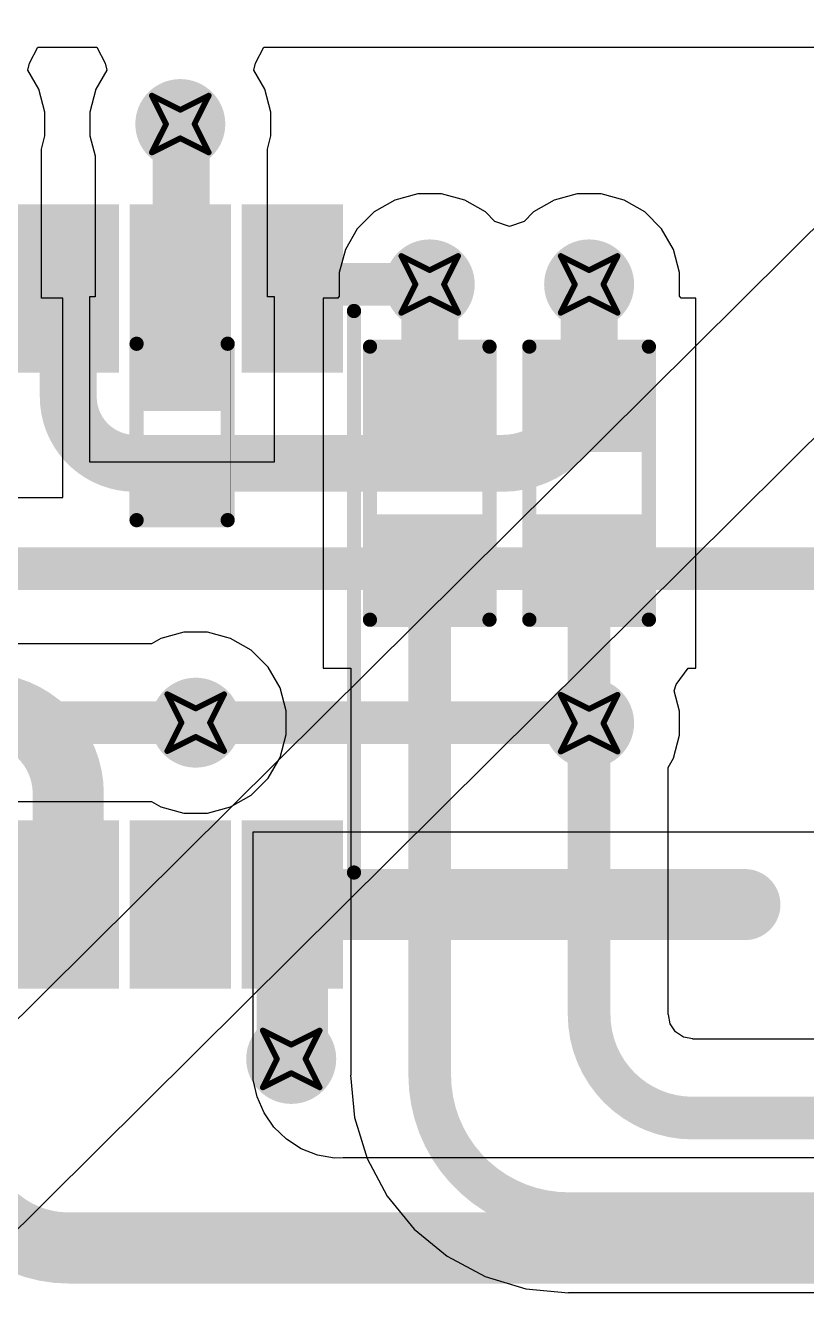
# Model space of a CAD drawing. Header units: inches. Extents: x 0 to 213, y 0 to 212.
# Drawn here: x 0.6632 to 0.9376, y 1.5881 to 2.0345 of the extents above; entities that cross this region are included whole.
import ezdxf

# ---------------------------------------------------------------- set-up
doc = ezdxf.new("R2010")
doc.units = ezdxf.units.IN
doc.header["$MEASUREMENT"] = 0
for name, color, linetype in [('Bottom Layer', 5, 'Continuous'), ('Bottom Overlay', 54, 'Continuous'), ('Bottom Paste', 16, 'Continuous'), ('Bottom Solder', 6, 'Continuous'), ('Drill Drawing', 1, 'Continuous'), ('Top Layer', 1, 'Continuous'), ('Top Overlay', 2, 'Continuous'), ('Top Paste', 8, 'Continuous'), ('Top Solder', 216, 'Continuous'), ('Via Holes', 16, 'Continuous')]:
    doc.layers.add(name, color=color, linetype=linetype)

# ---------------------------------------------------------------- blocks, each defined once
blk = doc.blocks.new('R___0402_B_31')
at = {"layer": 'Bottom Layer'}
for points in [[(-0.009500000000000001, 0.0125), (-0.009499999999999998, -0.0125), (-0.0275, -0.0125), (-0.0275, 0.0125)], [(0.0275001, 0.0125), (0.0275001, -0.0125), (0.009500100000000001, -0.0125), (0.0095001, 0.0125)]]:
    blk.add_hatch(color=5, dxfattribs=at).paths.add_polyline_path(points)
at = {"layer": 'Bottom Paste'}
for points in [[(-0.009500000000000001, 0.0125), (-0.009499999999999998, -0.0125), (-0.0275, -0.0125), (-0.0275, 0.0125)], [(0.0275001, 0.0125), (0.0275001, -0.0125), (0.009500100000000001, -0.0125), (0.0095001, 0.0125)]]:
    blk.add_hatch(color=16, dxfattribs=at).paths.add_polyline_path(points)
at = {"layer": 'Bottom Solder'}
for points in [[(-0.007334600000000002, 0.0146654), (-0.007334599999999998, -0.0146654), (-0.0296654, -0.0146654), (-0.0296654, 0.0146654)], [(0.0296655, 0.0146654), (0.0296655, -0.0146654), (0.007334700000000001, -0.0146654), (0.007334699999999999, 0.0146654)]]:
    blk.add_hatch(color=6, dxfattribs=at).paths.add_polyline_path(points)
at = {"layer": 'Bottom Overlay'}
for points in [[(0.031, 0.016, 0.005, 0.005, 0), (-0.031, 0.016, 0.005, 0.005, 0)], [(-0.031, -0.016, 0.005, 0.005, 0), (-0.031, 0.016, 0.005, 0.005, 0)], [(0.031, -0.016, 0.005, 0.005, 0), (0.031, 0.016, 0.005, 0.005, 0)], [(0.032, 0.017, 0.000127, 0.000127, 0), (-0.0319999, 0.017, 0.000127, 0.000127, 0)], [(0.031, -0.016, 0.005, 0.005, 0), (-0.031, -0.016, 0.005, 0.005, 0)]]:
    blk.add_lwpolyline(points, format="xyseb", dxfattribs=at)
for points in [[(-0.03225, 0.016, 0.0025, 0.0025, 1), (-0.02975, 0.016, 0.0025, 0.0025, 1)], [(-0.03225, 0.016, 0.0025, 0.0025, 1), (-0.02975, 0.016, 0.0025, 0.0025, 1)], [(0.02975, 0.016, 0.0025, 0.0025, 1), (0.03225, 0.016, 0.0025, 0.0025, 1)], [(0.02975, 0.016, 0.0025, 0.0025, 1), (0.03225, 0.016, 0.0025, 0.0025, 1)], [(-0.0320316, 0.017, 6.35e-05, 6.35e-05, 1), (-0.0319682, 0.017, 6.35e-05, 6.35e-05, 1)], [(0.0319683, 0.017, 6.35e-05, 6.35e-05, 1), (0.0320317, 0.017, 6.35e-05, 6.35e-05, 1)], [(-0.03225, -0.016, 0.0025, 0.0025, 1), (-0.02975, -0.016, 0.0025, 0.0025, 1)], [(-0.03225, -0.016, 0.0025, 0.0025, 1), (-0.02975, -0.016, 0.0025, 0.0025, 1)], [(0.02975, -0.016, 0.0025, 0.0025, 1), (0.03225, -0.016, 0.0025, 0.0025, 1)], [(0.02975, -0.016, 0.0025, 0.0025, 1), (0.03225, -0.016, 0.0025, 0.0025, 1)]]:
    blk.add_lwpolyline(points, format="xyseb", close=True, dxfattribs=at)
blk = doc.blocks.new('SOP_10_38')
at = {"layer": 'Top Layer'}
for points in [[(-0.13385825, 0.09251975), (-0.08267715, 0.09251975), (-0.08267715, 0.06496065), (-0.13385825, 0.06496065)], [(0.08267715, 0.09251975), (0.13385825, 0.09251975), (0.13385825, 0.06496065), (0.08267715, 0.06496065)], [(-0.13385825, 0.05314965), (-0.08267715, 0.05314965), (-0.08267715, 0.02559055), (-0.13385825, 0.02559055)], [(0.08267715, 0.05314965), (0.13385825, 0.05314965), (0.13385825, 0.02559055), (0.08267715, 0.02559055)], [(-0.13385825, 0.01377955), (-0.08267715, 0.01377955), (-0.08267715, -0.01377955), (-0.13385825, -0.01377955)], [(0.08267715, 0.01377965), (0.13385825, 0.01377965), (0.13385825, -0.01377945), (0.08267715, -0.01377945)], [(-0.13385825, -0.02559045), (-0.08267715, -0.02559045), (-0.08267715, -0.05314955), (-0.13385825, -0.05314955)], [(0.08267715, -0.02559045), (0.13385825, -0.02559045), (0.13385825, -0.05314955), (0.08267715, -0.05314955)], [(-0.13385825, -0.06496055), (-0.08267715, -0.06496055), (-0.08267715, -0.09251965), (-0.13385825, -0.09251965)], [(0.08267715, -0.06496055), (0.13385825, -0.06496055), (0.13385825, -0.09251965), (0.08267715, -0.09251965)]]:
    blk.add_hatch(color=1, dxfattribs=at).paths.add_polyline_path(points)
at = {"layer": 'Top Paste'}
for points in [[(-0.13385825, 0.09251975), (-0.08267715, 0.09251975), (-0.08267715, 0.06496065), (-0.13385825, 0.06496065)], [(0.08267715, 0.09251975), (0.13385825, 0.09251975), (0.13385825, 0.06496065), (0.08267715, 0.06496065)], [(-0.13385825, 0.05314965), (-0.08267715, 0.05314965), (-0.08267715, 0.02559055), (-0.13385825, 0.02559055)], [(0.08267715, 0.05314965), (0.13385825, 0.05314965), (0.13385825, 0.02559055), (0.08267715, 0.02559055)], [(-0.13385825, 0.01377955), (-0.08267715, 0.01377955), (-0.08267715, -0.01377955), (-0.13385825, -0.01377955)], [(0.08267715, 0.01377965), (0.13385825, 0.01377965), (0.13385825, -0.01377945), (0.08267715, -0.01377945)], [(-0.13385825, -0.02559045), (-0.08267715, -0.02559045), (-0.08267715, -0.05314955), (-0.13385825, -0.05314955)], [(0.08267715, -0.02559045), (0.13385825, -0.02559045), (0.13385825, -0.05314955), (0.08267715, -0.05314955)], [(-0.13385825, -0.06496055), (-0.08267715, -0.06496055), (-0.08267715, -0.09251965), (-0.13385825, -0.09251965)], [(0.08267715, -0.06496055), (0.13385825, -0.06496055), (0.13385825, -0.09251965), (0.08267715, -0.09251965)]]:
    blk.add_hatch(color=8, dxfattribs=at).paths.add_polyline_path(points)
at = {"layer": 'Top Solder'}
for points in [[(-0.13785825, 0.09651975), (-0.07867715, 0.09651975), (-0.07867715, 0.06096065), (-0.13785825, 0.06096065)], [(0.07867715, 0.09651975), (0.13785825, 0.09651975), (0.13785825, 0.06096065), (0.07867715, 0.06096065)], [(-0.13785825, 0.05714965), (-0.07867715, 0.05714965), (-0.07867715, 0.02159055), (-0.13785825, 0.02159055)], [(0.07867715, 0.05714965), (0.13785825, 0.05714965), (0.13785825, 0.02159055), (0.07867715, 0.02159055)], [(-0.13785825, 0.01777955), (-0.07867715, 0.01777955), (-0.07867715, -0.01777955), (-0.13785825, -0.01777955)], [(0.07867715, 0.01777965), (0.13785825, 0.01777965), (0.13785825, -0.01777945), (0.07867715, -0.01777945)], [(-0.13785825, -0.02159045), (-0.07867715, -0.02159045), (-0.07867715, -0.05714955), (-0.13785825, -0.05714955)], [(0.07867715, -0.02159045), (0.13785825, -0.02159045), (0.13785825, -0.05714955), (0.07867715, -0.05714955)], [(-0.13785825, -0.06096055), (-0.07867715, -0.06096055), (-0.07867715, -0.09651965), (-0.13785825, -0.09651965)], [(0.07867715, -0.06096055), (0.13785825, -0.06096055), (0.13785825, -0.09651965), (0.07867715, -0.09651965)]]:
    blk.add_hatch(color=216, dxfattribs=at).paths.add_polyline_path(points)
at = {"layer": 'Top Overlay'}
for points in [[(-0.097, 0.1003937, 0.005, 0.005, 0), (0.1003937, 0.1003937, 0.005, 0.005, 0)], [(-0.1469625, 0.084, 0.005, 0.005, 0), (-0.1469625, 0.074, 0.005, 0.005, 0)], [(-0.1469625, 0.084, 0.005, 0.005, 0), (-0.1419625, 0.079, 0.005, 0.005, 0)], [(-0.1419625, 0.079, 0.005, 0.005, 0), (-0.1469625, 0.074, 0.005, 0.005, 0)], [(-0.097, -0.1003937, 0.005, 0.005, 0), (0.1003937, -0.1003937, 0.005, 0.005, 0)]]:
    blk.add_lwpolyline(points, format="xyseb", dxfattribs=at)
for points in [[(-0.09825, 0.1003937, 0.0025, 0.0025, 1), (-0.09575, 0.1003937, 0.0025, 0.0025, 1)], [(0.0991437, 0.1003937, 0.0025, 0.0025, 1), (0.1016437, 0.1003937, 0.0025, 0.0025, 1)], [(-0.1482125, 0.084, 0.0025, 0.0025, 1), (-0.1457125, 0.084, 0.0025, 0.0025, 1)], [(-0.1482125, 0.084, 0.0025, 0.0025, 1), (-0.1457125, 0.084, 0.0025, 0.0025, 1)], [(-0.1432125, 0.079, 0.0025, 0.0025, 1), (-0.1407125, 0.079, 0.0025, 0.0025, 1)], [(-0.1432125, 0.079, 0.0025, 0.0025, 1), (-0.1407125, 0.079, 0.0025, 0.0025, 1)], [(-0.1482125, 0.074, 0.0025, 0.0025, 1), (-0.1457125, 0.074, 0.0025, 0.0025, 1)], [(-0.1482125, 0.074, 0.0025, 0.0025, 1), (-0.1457125, 0.074, 0.0025, 0.0025, 1)], [(-0.09825, -0.1003937, 0.0025, 0.0025, 1), (-0.09575, -0.1003937, 0.0025, 0.0025, 1)], [(0.0991437, -0.1003937, 0.0025, 0.0025, 1), (0.1016437, -0.1003937, 0.0025, 0.0025, 1)]]:
    blk.add_lwpolyline(points, format="xyseb", close=True, dxfattribs=at)
blk = doc.blocks.new('R___0603_B_46')
at = {"layer": 'Bottom Layer'}
for points in [[(-0.045, -0.0175), (-0.045, 0.0175), (-0.015, 0.0175), (-0.015, -0.0175)], [(0.015, -0.0175), (0.015, 0.0175), (0.045, 0.0175), (0.045, -0.0175)]]:
    blk.add_hatch(color=5, dxfattribs=at).paths.add_polyline_path(points)
at = {"layer": 'Bottom Paste'}
for points in [[(-0.045, -0.0175), (-0.045, 0.0175), (-0.015, 0.0175), (-0.015, -0.0175)], [(0.015, -0.0175), (0.015, 0.0175), (0.045, 0.0175), (0.045, -0.0175)]]:
    blk.add_hatch(color=16, dxfattribs=at).paths.add_polyline_path(points)
at = {"layer": 'Bottom Solder'}
for points in [[(-0.049, -0.0215), (-0.049, 0.0215), (-0.011, 0.0215), (-0.011, -0.0215)], [(0.011, -0.0215), (0.011, 0.0215), (0.049, 0.0215), (0.049, -0.0215)]]:
    blk.add_hatch(color=6, dxfattribs=at).paths.add_polyline_path(points)
at = {"layer": 'Bottom Overlay'}
for points in [[(-0.048, 0.021, 0.005, 0.005, 0), (0.048, 0.021, 0.005, 0.005, 0)], [(-0.048, 0.021, 0.005, 0.005, 0), (-0.048, -0.021, 0.005, 0.005, 0)], [(0.048, 0.021, 0.005, 0.005, 0), (0.048, -0.021, 0.005, 0.005, 0)], [(-0.048, -0.021, 0.005, 0.005, 0), (0.048, -0.021, 0.005, 0.005, 0)]]:
    blk.add_lwpolyline(points, format="xyseb", dxfattribs=at)
for points in [[(-0.04925, 0.021, 0.0025, 0.0025, 1), (-0.04675, 0.021, 0.0025, 0.0025, 1)], [(-0.04925, 0.021, 0.0025, 0.0025, 1), (-0.04675, 0.021, 0.0025, 0.0025, 1)], [(0.04675, 0.021, 0.0025, 0.0025, 1), (0.04925, 0.021, 0.0025, 0.0025, 1)], [(0.04675, 0.021, 0.0025, 0.0025, 1), (0.04925, 0.021, 0.0025, 0.0025, 1)], [(-0.04925, -0.021, 0.0025, 0.0025, 1), (-0.04675, -0.021, 0.0025, 0.0025, 1)], [(-0.04925, -0.021, 0.0025, 0.0025, 1), (-0.04675, -0.021, 0.0025, 0.0025, 1)], [(0.04675, -0.021, 0.0025, 0.0025, 1), (0.04925, -0.021, 0.0025, 0.0025, 1)], [(0.04675, -0.021, 0.0025, 0.0025, 1), (0.04925, -0.021, 0.0025, 0.0025, 1)]]:
    blk.add_lwpolyline(points, format="xyseb", close=True, dxfattribs=at)
blk = doc.blocks.new('R___0603_B_48')
at = {"layer": 'Bottom Layer'}
for points in [[(-0.045, -0.0175), (-0.045, 0.0175), (-0.015, 0.0175), (-0.015, -0.0175)], [(0.015, -0.0175), (0.015, 0.0175), (0.045, 0.0175), (0.045, -0.0175)]]:
    blk.add_hatch(color=5, dxfattribs=at).paths.add_polyline_path(points)
at = {"layer": 'Bottom Paste'}
for points in [[(-0.045, -0.0175), (-0.045, 0.0175), (-0.015, 0.0175), (-0.015, -0.0175)], [(0.015, -0.0175), (0.015, 0.0175), (0.045, 0.0175), (0.045, -0.0175)]]:
    blk.add_hatch(color=16, dxfattribs=at).paths.add_polyline_path(points)
at = {"layer": 'Bottom Solder'}
for points in [[(-0.049, -0.0215), (-0.049, 0.0215), (-0.011, 0.0215), (-0.011, -0.0215)], [(0.011, -0.0215), (0.011, 0.0215), (0.049, 0.0215), (0.049, -0.0215)]]:
    blk.add_hatch(color=6, dxfattribs=at).paths.add_polyline_path(points)
at = {"layer": 'Bottom Overlay'}
for points in [[(-0.048, 0.021, 0.005, 0.005, 0), (0.048, 0.021, 0.005, 0.005, 0)], [(-0.048, 0.021, 0.005, 0.005, 0), (-0.048, -0.021, 0.005, 0.005, 0)], [(0.048, 0.021, 0.005, 0.005, 0), (0.048, -0.021, 0.005, 0.005, 0)], [(-0.048, -0.021, 0.005, 0.005, 0), (0.048, -0.021, 0.005, 0.005, 0)]]:
    blk.add_lwpolyline(points, format="xyseb", dxfattribs=at)
for points in [[(-0.04925, 0.021, 0.0025, 0.0025, 1), (-0.04675, 0.021, 0.0025, 0.0025, 1)], [(-0.04925, 0.021, 0.0025, 0.0025, 1), (-0.04675, 0.021, 0.0025, 0.0025, 1)], [(0.04675, 0.021, 0.0025, 0.0025, 1), (0.04925, 0.021, 0.0025, 0.0025, 1)], [(0.04675, 0.021, 0.0025, 0.0025, 1), (0.04925, 0.021, 0.0025, 0.0025, 1)], [(-0.04925, -0.021, 0.0025, 0.0025, 1), (-0.04675, -0.021, 0.0025, 0.0025, 1)], [(-0.04925, -0.021, 0.0025, 0.0025, 1), (-0.04675, -0.021, 0.0025, 0.0025, 1)], [(0.04675, -0.021, 0.0025, 0.0025, 1), (0.04925, -0.021, 0.0025, 0.0025, 1)], [(0.04675, -0.021, 0.0025, 0.0025, 1), (0.04925, -0.021, 0.0025, 0.0025, 1)]]:
    blk.add_lwpolyline(points, format="xyseb", close=True, dxfattribs=at)
blk = doc.blocks.new('5050_LED_61')
at = {"layer": 'Top Solder'}
for p in [(0.0156041, -0.0902333), (-0.0587447, -0.0902586)]:
    blk.add_line(p, (-211.999042, -210.7003646), dxfattribs=at)

msp = doc.modelspace()

# ---------------------------------------------------------------- hatches: boundary and pattern name
at = {"layer": 'Bottom Layer'}
h = msp.add_hatch(color=5, dxfattribs=at)
edge = h.paths.add_edge_path()
edge.add_arc((0.7175887, 1.9998753), 0.011811, 0, 360)
h = msp.add_hatch(color=5, dxfattribs=at)
edge = h.paths.add_edge_path()
edge.add_arc((0.8052283, 1.9435052), 0.011811, 0, 360)
h = msp.add_hatch(color=5, dxfattribs=at)
edge = h.paths.add_edge_path()
edge.add_arc((0.8612283, 1.9435052), 0.011811, 0, 360)
h = msp.add_hatch(color=5, dxfattribs=at)
edge = h.paths.add_edge_path()
edge.add_arc((0.7230005, 1.7894501), 0.011811, 0, 360)
h = msp.add_hatch(color=5, dxfattribs=at)
edge = h.paths.add_edge_path()
edge.add_arc((0.8612249, 1.7892709), 0.011811, 0, 360)
h = msp.add_hatch(color=5, dxfattribs=at)
edge = h.paths.add_edge_path()
edge.add_arc((0.7565595, 1.6712509), 0.011811, 0, 360)
at = {"layer": 'Bottom Solder'}
h = msp.add_hatch(color=6, dxfattribs=at)
edge = h.paths.add_edge_path()
edge.add_arc((0.7175887, 1.9998753), 0.015811, 0, 360)
h = msp.add_hatch(color=6, dxfattribs=at)
edge = h.paths.add_edge_path()
edge.add_arc((0.8052283, 1.9435052), 0.015811, 0, 360)
h = msp.add_hatch(color=6, dxfattribs=at)
edge = h.paths.add_edge_path()
edge.add_arc((0.8612283, 1.9435052), 0.015811, 0, 360)
h = msp.add_hatch(color=6, dxfattribs=at)
edge = h.paths.add_edge_path()
edge.add_arc((0.7230005, 1.7894501), 0.015811, 0, 360)
h = msp.add_hatch(color=6, dxfattribs=at)
edge = h.paths.add_edge_path()
edge.add_arc((0.8612249, 1.7892709), 0.015811, 0, 360)
h = msp.add_hatch(color=6, dxfattribs=at)
edge = h.paths.add_edge_path()
edge.add_arc((0.7565595, 1.6712509), 0.015811, 0, 360)
at = {"layer": 'Top Layer'}
h = msp.add_hatch(color=1, dxfattribs=at)
edge = h.paths.add_edge_path()
edge.add_arc((0.7175887, 1.9998753), 0.011811, 0, 360)
h = msp.add_hatch(color=1, dxfattribs=at)
edge = h.paths.add_edge_path()
edge.add_arc((0.8052283, 1.9435052), 0.011811, 0, 360)
h = msp.add_hatch(color=1, dxfattribs=at)
edge = h.paths.add_edge_path()
edge.add_arc((0.8612283, 1.9435052), 0.011811, 0, 360)
h = msp.add_hatch(color=1, dxfattribs=at)
edge = h.paths.add_edge_path()
edge.add_arc((0.7230005, 1.7894501), 0.011811, 0, 360)
h = msp.add_hatch(color=1, dxfattribs=at)
edge = h.paths.add_edge_path()
edge.add_arc((0.8612249, 1.7892709), 0.011811, 0, 360)
h = msp.add_hatch(color=1, dxfattribs=at)
edge = h.paths.add_edge_path()
edge.add_arc((0.7565595, 1.6712509), 0.011811, 0, 360)
at = {"layer": 'Top Solder'}
h = msp.add_hatch(color=216, dxfattribs=at)
edge = h.paths.add_edge_path()
edge.add_arc((0.7175887, 1.9998753), 0.015811, 0, 360)
h = msp.add_hatch(color=216, dxfattribs=at)
edge = h.paths.add_edge_path()
edge.add_arc((0.8052283, 1.9435052), 0.015811, 0, 360)
h = msp.add_hatch(color=216, dxfattribs=at)
edge = h.paths.add_edge_path()
edge.add_arc((0.8612283, 1.9435052), 0.015811, 0, 360)
h = msp.add_hatch(color=216, dxfattribs=at)
edge = h.paths.add_edge_path()
edge.add_arc((0.7230005, 1.7894501), 0.015811, 0, 360)
h = msp.add_hatch(color=216, dxfattribs=at)
edge = h.paths.add_edge_path()
edge.add_arc((0.8612249, 1.7892709), 0.015811, 0, 360)
h = msp.add_hatch(color=216, dxfattribs=at)
edge = h.paths.add_edge_path()
edge.add_arc((0.7565595, 1.6712509), 0.015811, 0, 360)
at = {"layer": 'Via Holes'}
h = msp.add_hatch(color=7, dxfattribs=at)
edge = h.paths.add_edge_path()
edge.add_arc((0.7175887, 1.9998753), 0.0059055, 0, 360)
h = msp.add_hatch(color=7, dxfattribs=at)
edge = h.paths.add_edge_path()
edge.add_arc((0.8052283, 1.9435052), 0.0059055, 0, 360)
h = msp.add_hatch(color=7, dxfattribs=at)
edge = h.paths.add_edge_path()
edge.add_arc((0.8612283, 1.9435052), 0.0059055, 0, 360)
h = msp.add_hatch(color=7, dxfattribs=at)
edge = h.paths.add_edge_path()
edge.add_arc((0.7230005, 1.7894501), 0.0059055, 0, 360)
h = msp.add_hatch(color=7, dxfattribs=at)
edge = h.paths.add_edge_path()
edge.add_arc((0.8612249, 1.7892709), 0.0059055, 0, 360)
h = msp.add_hatch(color=7, dxfattribs=at)
edge = h.paths.add_edge_path()
edge.add_arc((0.7565595, 1.6712509), 0.0059055, 0, 360)

# ---------------------------------------------------------------- linework, layer by layer
at = {"layer": 'Bottom Layer'}
for p, q in [((0.664616, 2.0212398), (0.6675323, 2.0268533)), ((0.6675323, 2.0268533), (0.6882654, 2.0268533)), ((0.6882654, 2.0268533), (0.6911817, 2.0212398)), ((0.7439957, 2.0212398), (0.746912, 2.0268533)), ((0.746912, 2.0268533), (1.7237561, 2.0268533)), ((0.6639842, 2.0188533), (0.664616, 2.0212398)), ((0.6678521, 2.0121539), (0.6639842, 2.0188533)), ((0.6918135, 2.0188533), (0.6879456, 2.0121539)), ((0.6911817, 2.0212398), (0.6918135, 2.0188533)), ((0.7433639, 2.0188533), (0.7439957, 2.0212398)), ((0.7472318, 2.0121539), (0.7433639, 2.0188533)), ((0.67002, 2.0040633), (0.6678521, 2.0121539)), ((0.6879456, 2.0121539), (0.6857777, 2.0040633)), ((0.7493997, 2.0040633), (0.7472318, 2.0121539)), ((0.67002, 1.9956873), (0.67002, 2.0040633)), ((0.6857777, 2.0040633), (0.6857777, 1.9956873)), ((0.7493997, 1.9956873), (0.7493997, 2.0040633)), ((0.6687877, 1.9910884), (0.67002, 1.9956873)), ((0.6857777, 1.9956873), (0.6876496, 1.9887014)), ((0.7481674, 1.9910884), (0.7493997, 1.9956873)), ((0.6687877, 1.9386388), (0.6687877, 1.9910884)), ((0.6876496, 1.9887014), (0.6876496, 1.9391388)), ((0.7481674, 1.9391388), (0.7481674, 1.9910884)), ((0.8010403, 1.9753162), (0.7929497, 1.9731483)), ((0.8094163, 1.9753162), (0.8010403, 1.9753162)), ((0.8175069, 1.9731483), (0.8094163, 1.9753162)), ((0.8570403, 1.9753162), (0.8489497, 1.9731483)), ((0.8654163, 1.9753162), (0.8570403, 1.9753162)), ((0.8735069, 1.9731483), (0.8654163, 1.9753162)), ((0.7929497, 1.9731483), (0.7856959, 1.9689603)), ((0.8247607, 1.9689603), (0.8175069, 1.9731483)), ((0.8489497, 1.9731483), (0.8416959, 1.9689603)), ((0.8807607, 1.9689603), (0.8735069, 1.9731483)), ((0.7856959, 1.9689603), (0.7797732, 1.9630376)), ((0.8280538, 1.9656672), (0.8247607, 1.9689603)), ((0.8332283, 1.9639046), (0.8280538, 1.9656672)), ((0.8384028, 1.9656672), (0.8332283, 1.9639046)), ((0.8416959, 1.9689603), (0.8384028, 1.9656672)), ((0.8866834, 1.9630376), (0.8807607, 1.9689603)), ((0.7797732, 1.9630376), (0.7755852, 1.9557838)), ((0.8908714, 1.9557838), (0.8866834, 1.9630376)), ((0.7755852, 1.9557838), (0.7734173, 1.9476932)), ((0.8930393, 1.9476932), (0.8908714, 1.9557838)), ((0.7734173, 1.9476932), (0.7734173, 1.9393173)), ((0.8930393, 1.9393173), (0.8930393, 1.9476932)), ((0.6763486, 1.9386388), (0.6687877, 1.9386388)), ((0.6763486, 1.8686388), (0.6763486, 1.9386388)), ((0.6876496, 1.9391388), (0.6857283, 1.9391388)), ((0.6857283, 1.9391388), (0.6857283, 1.8811388)), ((0.7507283, 1.9391388), (0.7481674, 1.9391388)), ((0.7507283, 1.8811388), (0.7507283, 1.9391388)), ((0.7728952, 1.9386369), (0.7677249, 1.9386369)), ((0.7677249, 1.9386369), (0.7677249, 1.8686369)), ((0.7734173, 1.9393173), (0.7728952, 1.9386369)), ((0.8935614, 1.9386369), (0.8930393, 1.9393173)), ((0.8987249, 1.9386369), (0.8935614, 1.9386369)), ((0.8987249, 1.8686369), (0.8987249, 1.9386369)), ((0.6857283, 1.8811388), (0.7507283, 1.8811388)), ((0.6013486, 1.8686388), (0.6763486, 1.8686388)), ((0.7677249, 1.8686369), (0.7677249, 1.8086369)), ((0.8987249, 1.8086369), (0.8987249, 1.8686369)), ((0.7107219, 1.8190932), (0.707421, 1.8171874)), ((0.7188125, 1.8212611), (0.7107219, 1.8190932)), ((0.7271885, 1.8212611), (0.7188125, 1.8212611)), ((0.7352791, 1.8190932), (0.7271885, 1.8212611)), ((0.7425329, 1.8149052), (0.7352791, 1.8190932)), ((0.707421, 1.8171874), (0.5866187, 1.8171874)), ((0.7484556, 1.8089825), (0.7425329, 1.8149052)), ((0.7526436, 1.8017287), (0.7484556, 1.8089825)), ((0.7677249, 1.8086369), (0.7774844, 1.8086369)), ((0.7774844, 1.8086369), (0.7774844, 1.6655969)), ((0.8918206, 1.8028615), (0.8960137, 1.8086369)), ((0.8960137, 1.8086369), (0.8987249, 1.8086369)), ((0.7548115, 1.7936381), (0.7526436, 1.8017287)), ((0.8911125, 1.8006368), (0.8918206, 1.8028615)), ((0.8930359, 1.7934589), (0.8911125, 1.8006368)), ((0.7548115, 1.7852621), (0.7548115, 1.7936381)), ((0.8930359, 1.7850829), (0.8930359, 1.7934589)), ((0.7526436, 1.7771715), (0.7548115, 1.7852621)), ((0.890868, 1.7769923), (0.8930359, 1.7850829)), ((0.7484556, 1.7699177), (0.7526436, 1.7771715)), ((0.8889622, 1.7736914), (0.890868, 1.7769923)), ((0.8889622, 1.6868601), (0.8889622, 1.7736914)), ((0.7425329, 1.763995), (0.7484556, 1.7699177)), ((0.7352791, 1.759807), (0.7425329, 1.763995)), ((0.5866187, 1.7617128), (0.707421, 1.7617128)), ((0.707421, 1.7617128), (0.7107219, 1.759807)), ((0.7107219, 1.759807), (0.7188125, 1.7576391)), ((0.7271885, 1.7576391), (0.7352791, 1.759807)), ((0.7188125, 1.7576391), (0.7271885, 1.7576391)), ((0.8890602, 1.6868601), (0.8889622, 1.6868601)), ((0.8897128, 1.683579), (0.8890602, 1.6868601)), ((0.8915714, 1.6807974), (0.8897128, 1.683579)), ((0.894353, 1.6789388), (0.8915714, 1.6807974)), ((0.8976341, 1.6782862), (0.894353, 1.6789388)), ((0.8976341, 1.6781882), (0.8976341, 1.6782862)), ((2.8476569, 1.6781882), (0.8976341, 1.6781882)), ((0.7774844, 1.6655969), (0.7773528, 1.6655969)), ((0.7773528, 1.6655969), (0.7788248, 1.6506512)), ((0.7788248, 1.6506512), (0.7831843, 1.6362799)), ((0.7831843, 1.6362799), (0.7902637, 1.6230352)), ((0.7902637, 1.6230352), (0.7997911, 1.6114262)), ((0.7997911, 1.6114262), (0.8114001, 1.6018988)), ((0.8114001, 1.6018988), (0.8246448, 1.5948194)), ((0.8246448, 1.5948194), (0.8390161, 1.5904599)), ((0.8390161, 1.5904599), (0.8539618, 1.5889879)), ((0.8539618, 1.5889879), (0.8539618, 1.5891195)), ((0.8539618, 1.5891195), (1.8309736, 1.5891195))]:
    msp.add_line(p, q, dxfattribs=at)
for points in [[(0.7175887, 1.9998753, 0.02, 0.02, 0), (0.7179085, 1.9995555, 0.02, 0.02, 0)], [(0.7179085, 1.9121501, 0.02, 0.02, 0), (0.7179085, 1.9995555, 0.02, 0.02, 0)], [(0.8052283, 1.9036388, 0.02, 0.02, 0), (0.8052283, 1.9435052, 0.02, 0.02, 0)], [(0.8612283, 1.9036388, 0.02, 0.02, 0), (0.8612283, 1.9435052, 0.02, 0.02, 0)], [(0.8052217, 1.6655969, 0.015, 0.015, 0), (0.8052217, 1.8436369, 0.015, 0.015, 0)], [(0.8052217, 1.8436369, 0.015, 0.015, 0), (0.8052249, 1.8436369, 0.015, 0.015, 0)], [(0.8612249, 1.7892709, 0.015, 0.015, 0), (0.8612249, 1.8436369, 0.015, 0.015, 0)], [(0.5866187, 1.7894501, 0.015, 0.015, 0), (0.7230005, 1.7894501, 0.015, 0.015, 0)], [(0.8612249, 1.6868601, 0.015, 0.015, 0), (0.8612249, 1.7892709, 0.015, 0.015, 0)], [(0.8976341, 1.6504509, 0.015, 0.015, -0.4142135623730951), (0.8612249, 1.6868601, 0.015, 0.015, 0)], [(0.8539618, 1.6168568, 0.015, 0.015, -0.4142135623730951), (0.8052217, 1.6655969, 0.015, 0.015, 0)], [(0.8976341, 1.6504509, 0.015, 0.015, 0), (2.8476569, 1.6504509, 0.015, 0.015, 0)], [(0.8539618, 1.6168568, 0.015, 0.015, 0), (2.7917022, 1.6168568, 0.015, 0.015, 0)]]:
    msp.add_lwpolyline(points, format="xyseb", dxfattribs=at)
for points in [[(0.7125887, 1.9998753, 0.01, 0.01, 1), (0.7225887, 1.9998753, 0.01, 0.01, 1)], [(0.7129085, 1.9995555, 0.01, 0.01, 1), (0.7229085, 1.9995555, 0.01, 0.01, 1)], [(0.7129085, 1.9995555, 0.01, 0.01, 1), (0.7229085, 1.9995555, 0.01, 0.01, 1)], [(0.8002283, 1.9435052, 0.01, 0.01, 1), (0.8102283, 1.9435052, 0.01, 0.01, 1)], [(0.8562283, 1.9435052, 0.01, 0.01, 1), (0.8662283, 1.9435052, 0.01, 0.01, 1)], [(0.7129085, 1.9121501, 0.01, 0.01, 1), (0.7229085, 1.9121501, 0.01, 0.01, 1)], [(0.8002283, 1.9036388, 0.01, 0.01, 1), (0.8102283, 1.9036388, 0.01, 0.01, 1)], [(0.8562283, 1.9036388, 0.01, 0.01, 1), (0.8662283, 1.9036388, 0.01, 0.01, 1)], [(0.8014717, 1.8436369, 0.0075, 0.0075, 1), (0.8089717, 1.8436369, 0.0075, 0.0075, 1)], [(0.8014717, 1.8436369, 0.0075, 0.0075, 1), (0.8089717, 1.8436369, 0.0075, 0.0075, 1)], [(0.8014749, 1.8436369, 0.0075, 0.0075, 1), (0.8089749, 1.8436369, 0.0075, 0.0075, 1)], [(0.8574749, 1.8436369, 0.0075, 0.0075, 1), (0.8649749, 1.8436369, 0.0075, 0.0075, 1)], [(0.7192505, 1.7894501, 0.0075, 0.0075, 1), (0.7267505, 1.7894501, 0.0075, 0.0075, 1)], [(0.8574749, 1.7892709, 0.0075, 0.0075, 1), (0.8649749, 1.7892709, 0.0075, 0.0075, 1)], [(0.8574749, 1.7892709, 0.0075, 0.0075, 1), (0.8649749, 1.7892709, 0.0075, 0.0075, 1)], [(0.8574749, 1.6868601, 0.0075, 0.0075, 1), (0.8649749, 1.6868601, 0.0075, 0.0075, 1)], [(0.8574749, 1.6868601, 0.0075, 0.0075, 1), (0.8649749, 1.6868601, 0.0075, 0.0075, 1)], [(0.8014717, 1.6655969, 0.0075, 0.0075, 1), (0.8089717, 1.6655969, 0.0075, 0.0075, 1)], [(0.8014717, 1.6655969, 0.0075, 0.0075, 1), (0.8089717, 1.6655969, 0.0075, 0.0075, 1)], [(0.8938841, 1.6504509, 0.0075, 0.0075, 1), (0.9013841, 1.6504509, 0.0075, 0.0075, 1)], [(0.8938841, 1.6504509, 0.0075, 0.0075, 1), (0.9013841, 1.6504509, 0.0075, 0.0075, 1)], [(0.8502118, 1.6168568, 0.0075, 0.0075, 1), (0.8577118, 1.6168568, 0.0075, 0.0075, 1)], [(0.8502118, 1.6168568, 0.0075, 0.0075, 1), (0.8577118, 1.6168568, 0.0075, 0.0075, 1)]]:
    msp.add_lwpolyline(points, format="xyseb", close=True, dxfattribs=at)
at = {"layer": 'Drill Drawing'}
for points in [[(0.7075887, 2.0098753, 0.002, 0.002, 0), (0.7175887, 2.0048753, 0.002, 0.002, 0)], [(0.7075887, 2.0098753, 0.002, 0.002, 0), (0.7125887, 1.9998753, 0.002, 0.002, 0)], [(0.7175887, 2.0048753, 0.002, 0.002, 0), (0.7275887, 2.0098753, 0.002, 0.002, 0)], [(0.7225887, 1.9998753, 0.002, 0.002, 0), (0.7275887, 2.0098753, 0.002, 0.002, 0)], [(0.7075887, 1.9898753, 0.002, 0.002, 0), (0.7125887, 1.9998753, 0.002, 0.002, 0)], [(0.7225887, 1.9998753, 0.002, 0.002, 0), (0.7275887, 1.9898753, 0.002, 0.002, 0)], [(0.7075887, 1.9898753, 0.002, 0.002, 0), (0.7175887, 1.9948753, 0.002, 0.002, 0)], [(0.7175887, 1.9948753, 0.002, 0.002, 0), (0.7275887, 1.9898753, 0.002, 0.002, 0)], [(0.7952283, 1.9535052, 0.002, 0.002, 0), (0.8052283, 1.9485052, 0.002, 0.002, 0)], [(0.7952283, 1.9535052, 0.002, 0.002, 0), (0.8002283, 1.9435052, 0.002, 0.002, 0)], [(0.8052283, 1.9485052, 0.002, 0.002, 0), (0.8152283, 1.9535052, 0.002, 0.002, 0)], [(0.8102283, 1.9435052, 0.002, 0.002, 0), (0.8152283, 1.9535052, 0.002, 0.002, 0)], [(0.8512283, 1.9535052, 0.002, 0.002, 0), (0.8612283, 1.9485052, 0.002, 0.002, 0)], [(0.8512283, 1.9535052, 0.002, 0.002, 0), (0.8562283, 1.9435052, 0.002, 0.002, 0)], [(0.8612283, 1.9485052, 0.002, 0.002, 0), (0.8712283, 1.9535052, 0.002, 0.002, 0)], [(0.8662283, 1.9435052, 0.002, 0.002, 0), (0.8712283, 1.9535052, 0.002, 0.002, 0)], [(0.7952283, 1.9335052, 0.002, 0.002, 0), (0.8002283, 1.9435052, 0.002, 0.002, 0)], [(0.8102283, 1.9435052, 0.002, 0.002, 0), (0.8152283, 1.9335052, 0.002, 0.002, 0)], [(0.8512283, 1.9335052, 0.002, 0.002, 0), (0.8562283, 1.9435052, 0.002, 0.002, 0)], [(0.8662283, 1.9435052, 0.002, 0.002, 0), (0.8712283, 1.9335052, 0.002, 0.002, 0)], [(0.7952283, 1.9335052, 0.002, 0.002, 0), (0.8052283, 1.9385052, 0.002, 0.002, 0)], [(0.8052283, 1.9385052, 0.002, 0.002, 0), (0.8152283, 1.9335052, 0.002, 0.002, 0)], [(0.8512283, 1.9335052, 0.002, 0.002, 0), (0.8612283, 1.9385052, 0.002, 0.002, 0)], [(0.8612283, 1.9385052, 0.002, 0.002, 0), (0.8712283, 1.9335052, 0.002, 0.002, 0)], [(0.7130005, 1.7994501, 0.002, 0.002, 0), (0.7230005, 1.7944501, 0.002, 0.002, 0)], [(0.7130005, 1.7994501, 0.002, 0.002, 0), (0.7180005, 1.7894501, 0.002, 0.002, 0)], [(0.7230005, 1.7944501, 0.002, 0.002, 0), (0.7330005, 1.7994501, 0.002, 0.002, 0)], [(0.7280005, 1.7894501, 0.002, 0.002, 0), (0.7330005, 1.7994501, 0.002, 0.002, 0)], [(0.8512249, 1.7992709, 0.002, 0.002, 0), (0.8612249, 1.7942709, 0.002, 0.002, 0)], [(0.8512249, 1.7992709, 0.002, 0.002, 0), (0.8562249, 1.7892709, 0.002, 0.002, 0)], [(0.8612249, 1.7942709, 0.002, 0.002, 0), (0.8712249, 1.7992709, 0.002, 0.002, 0)], [(0.8662249, 1.7892709, 0.002, 0.002, 0), (0.8712249, 1.7992709, 0.002, 0.002, 0)], [(0.7130005, 1.7794501, 0.002, 0.002, 0), (0.7180005, 1.7894501, 0.002, 0.002, 0)], [(0.7280005, 1.7894501, 0.002, 0.002, 0), (0.7330005, 1.7794501, 0.002, 0.002, 0)], [(0.8512249, 1.7792709, 0.002, 0.002, 0), (0.8562249, 1.7892709, 0.002, 0.002, 0)], [(0.8662249, 1.7892709, 0.002, 0.002, 0), (0.8712249, 1.7792709, 0.002, 0.002, 0)], [(0.7130005, 1.7794501, 0.002, 0.002, 0), (0.7230005, 1.7844501, 0.002, 0.002, 0)], [(0.7230005, 1.7844501, 0.002, 0.002, 0), (0.7330005, 1.7794501, 0.002, 0.002, 0)], [(0.8512249, 1.7792709, 0.002, 0.002, 0), (0.8612249, 1.7842709, 0.002, 0.002, 0)], [(0.8612249, 1.7842709, 0.002, 0.002, 0), (0.8712249, 1.7792709, 0.002, 0.002, 0)], [(0.7465595, 1.6812509, 0.002, 0.002, 0), (0.7565595, 1.6762509, 0.002, 0.002, 0)], [(0.7465595, 1.6812509, 0.002, 0.002, 0), (0.7515595, 1.6712509, 0.002, 0.002, 0)], [(0.7565595, 1.6762509, 0.002, 0.002, 0), (0.7665595, 1.6812509, 0.002, 0.002, 0)], [(0.7615595, 1.6712509, 0.002, 0.002, 0), (0.7665595, 1.6812509, 0.002, 0.002, 0)], [(0.7465595, 1.6612509, 0.002, 0.002, 0), (0.7515595, 1.6712509, 0.002, 0.002, 0)], [(0.7615595, 1.6712509, 0.002, 0.002, 0), (0.7665595, 1.6612509, 0.002, 0.002, 0)], [(0.7465595, 1.6612509, 0.002, 0.002, 0), (0.7565595, 1.6662509, 0.002, 0.002, 0)], [(0.7565595, 1.6662509, 0.002, 0.002, 0), (0.7665595, 1.6612509, 0.002, 0.002, 0)]]:
    msp.add_lwpolyline(points, format="xyseb", dxfattribs=at)
for points in [[(0.7070887, 2.0098753, 0.001, 0.001, 1), (0.7080887, 2.0098753, 0.001, 0.001, 1)], [(0.7070887, 2.0098753, 0.001, 0.001, 1), (0.7080887, 2.0098753, 0.001, 0.001, 1)], [(0.7270887, 2.0098753, 0.001, 0.001, 1), (0.7280887, 2.0098753, 0.001, 0.001, 1)], [(0.7270887, 2.0098753, 0.001, 0.001, 1), (0.7280887, 2.0098753, 0.001, 0.001, 1)], [(0.7170887, 2.0048753, 0.001, 0.001, 1), (0.7180887, 2.0048753, 0.001, 0.001, 1)], [(0.7170887, 2.0048753, 0.001, 0.001, 1), (0.7180887, 2.0048753, 0.001, 0.001, 1)], [(0.7120887, 1.9998753, 0.001, 0.001, 1), (0.7130887, 1.9998753, 0.001, 0.001, 1)], [(0.7120887, 1.9998753, 0.001, 0.001, 1), (0.7130887, 1.9998753, 0.001, 0.001, 1)], [(0.7220887, 1.9998753, 0.001, 0.001, 1), (0.7230887, 1.9998753, 0.001, 0.001, 1)], [(0.7220887, 1.9998753, 0.001, 0.001, 1), (0.7230887, 1.9998753, 0.001, 0.001, 1)], [(0.7170887, 1.9948753, 0.001, 0.001, 1), (0.7180887, 1.9948753, 0.001, 0.001, 1)], [(0.7170887, 1.9948753, 0.001, 0.001, 1), (0.7180887, 1.9948753, 0.001, 0.001, 1)], [(0.7070887, 1.9898753, 0.001, 0.001, 1), (0.7080887, 1.9898753, 0.001, 0.001, 1)], [(0.7070887, 1.9898753, 0.001, 0.001, 1), (0.7080887, 1.9898753, 0.001, 0.001, 1)], [(0.7270887, 1.9898753, 0.001, 0.001, 1), (0.7280887, 1.9898753, 0.001, 0.001, 1)], [(0.7270887, 1.9898753, 0.001, 0.001, 1), (0.7280887, 1.9898753, 0.001, 0.001, 1)], [(0.7947283, 1.9535052, 0.001, 0.001, 1), (0.7957283, 1.9535052, 0.001, 0.001, 1)], [(0.7947283, 1.9535052, 0.001, 0.001, 1), (0.7957283, 1.9535052, 0.001, 0.001, 1)], [(0.8147283, 1.9535052, 0.001, 0.001, 1), (0.8157283, 1.9535052, 0.001, 0.001, 1)], [(0.8147283, 1.9535052, 0.001, 0.001, 1), (0.8157283, 1.9535052, 0.001, 0.001, 1)], [(0.8507283, 1.9535052, 0.001, 0.001, 1), (0.8517283, 1.9535052, 0.001, 0.001, 1)], [(0.8507283, 1.9535052, 0.001, 0.001, 1), (0.8517283, 1.9535052, 0.001, 0.001, 1)], [(0.8707283, 1.9535052, 0.001, 0.001, 1), (0.8717283, 1.9535052, 0.001, 0.001, 1)], [(0.8707283, 1.9535052, 0.001, 0.001, 1), (0.8717283, 1.9535052, 0.001, 0.001, 1)], [(0.8047283, 1.9485052, 0.001, 0.001, 1), (0.8057283, 1.9485052, 0.001, 0.001, 1)], [(0.8047283, 1.9485052, 0.001, 0.001, 1), (0.8057283, 1.9485052, 0.001, 0.001, 1)], [(0.8607283, 1.9485052, 0.001, 0.001, 1), (0.8617283, 1.9485052, 0.001, 0.001, 1)], [(0.8607283, 1.9485052, 0.001, 0.001, 1), (0.8617283, 1.9485052, 0.001, 0.001, 1)], [(0.7997283, 1.9435052, 0.001, 0.001, 1), (0.8007283, 1.9435052, 0.001, 0.001, 1)], [(0.7997283, 1.9435052, 0.001, 0.001, 1), (0.8007283, 1.9435052, 0.001, 0.001, 1)], [(0.8097283, 1.9435052, 0.001, 0.001, 1), (0.8107283, 1.9435052, 0.001, 0.001, 1)], [(0.8097283, 1.9435052, 0.001, 0.001, 1), (0.8107283, 1.9435052, 0.001, 0.001, 1)], [(0.8557283, 1.9435052, 0.001, 0.001, 1), (0.8567283, 1.9435052, 0.001, 0.001, 1)], [(0.8557283, 1.9435052, 0.001, 0.001, 1), (0.8567283, 1.9435052, 0.001, 0.001, 1)], [(0.8657283, 1.9435052, 0.001, 0.001, 1), (0.8667283, 1.9435052, 0.001, 0.001, 1)], [(0.8657283, 1.9435052, 0.001, 0.001, 1), (0.8667283, 1.9435052, 0.001, 0.001, 1)], [(0.8047283, 1.9385052, 0.001, 0.001, 1), (0.8057283, 1.9385052, 0.001, 0.001, 1)], [(0.8047283, 1.9385052, 0.001, 0.001, 1), (0.8057283, 1.9385052, 0.001, 0.001, 1)], [(0.8607283, 1.9385052, 0.001, 0.001, 1), (0.8617283, 1.9385052, 0.001, 0.001, 1)], [(0.8607283, 1.9385052, 0.001, 0.001, 1), (0.8617283, 1.9385052, 0.001, 0.001, 1)], [(0.7947283, 1.9335052, 0.001, 0.001, 1), (0.7957283, 1.9335052, 0.001, 0.001, 1)], [(0.7947283, 1.9335052, 0.001, 0.001, 1), (0.7957283, 1.9335052, 0.001, 0.001, 1)], [(0.8147283, 1.9335052, 0.001, 0.001, 1), (0.8157283, 1.9335052, 0.001, 0.001, 1)], [(0.8147283, 1.9335052, 0.001, 0.001, 1), (0.8157283, 1.9335052, 0.001, 0.001, 1)], [(0.8507283, 1.9335052, 0.001, 0.001, 1), (0.8517283, 1.9335052, 0.001, 0.001, 1)], [(0.8507283, 1.9335052, 0.001, 0.001, 1), (0.8517283, 1.9335052, 0.001, 0.001, 1)], [(0.8707283, 1.9335052, 0.001, 0.001, 1), (0.8717283, 1.9335052, 0.001, 0.001, 1)], [(0.8707283, 1.9335052, 0.001, 0.001, 1), (0.8717283, 1.9335052, 0.001, 0.001, 1)], [(0.7125005, 1.7994501, 0.001, 0.001, 1), (0.7135005, 1.7994501, 0.001, 0.001, 1)], [(0.7125005, 1.7994501, 0.001, 0.001, 1), (0.7135005, 1.7994501, 0.001, 0.001, 1)], [(0.7325005, 1.7994501, 0.001, 0.001, 1), (0.7335005, 1.7994501, 0.001, 0.001, 1)], [(0.7325005, 1.7994501, 0.001, 0.001, 1), (0.7335005, 1.7994501, 0.001, 0.001, 1)], [(0.8507249, 1.7992709, 0.001, 0.001, 1), (0.8517249, 1.7992709, 0.001, 0.001, 1)], [(0.8507249, 1.7992709, 0.001, 0.001, 1), (0.8517249, 1.7992709, 0.001, 0.001, 1)], [(0.8707249, 1.7992709, 0.001, 0.001, 1), (0.8717249, 1.7992709, 0.001, 0.001, 1)], [(0.8707249, 1.7992709, 0.001, 0.001, 1), (0.8717249, 1.7992709, 0.001, 0.001, 1)], [(0.7225005, 1.7944501, 0.001, 0.001, 1), (0.7235005, 1.7944501, 0.001, 0.001, 1)], [(0.7225005, 1.7944501, 0.001, 0.001, 1), (0.7235005, 1.7944501, 0.001, 0.001, 1)], [(0.8607249, 1.7942709, 0.001, 0.001, 1), (0.8617249, 1.7942709, 0.001, 0.001, 1)], [(0.8607249, 1.7942709, 0.001, 0.001, 1), (0.8617249, 1.7942709, 0.001, 0.001, 1)], [(0.7175005, 1.7894501, 0.001, 0.001, 1), (0.7185005, 1.7894501, 0.001, 0.001, 1)], [(0.7175005, 1.7894501, 0.001, 0.001, 1), (0.7185005, 1.7894501, 0.001, 0.001, 1)], [(0.7275005, 1.7894501, 0.001, 0.001, 1), (0.7285005, 1.7894501, 0.001, 0.001, 1)], [(0.7275005, 1.7894501, 0.001, 0.001, 1), (0.7285005, 1.7894501, 0.001, 0.001, 1)], [(0.8557249, 1.7892709, 0.001, 0.001, 1), (0.8567249, 1.7892709, 0.001, 0.001, 1)], [(0.8557249, 1.7892709, 0.001, 0.001, 1), (0.8567249, 1.7892709, 0.001, 0.001, 1)], [(0.8657249, 1.7892709, 0.001, 0.001, 1), (0.8667249, 1.7892709, 0.001, 0.001, 1)], [(0.8657249, 1.7892709, 0.001, 0.001, 1), (0.8667249, 1.7892709, 0.001, 0.001, 1)], [(0.7225005, 1.7844501, 0.001, 0.001, 1), (0.7235005, 1.7844501, 0.001, 0.001, 1)], [(0.7225005, 1.7844501, 0.001, 0.001, 1), (0.7235005, 1.7844501, 0.001, 0.001, 1)], [(0.8607249, 1.7842709, 0.001, 0.001, 1), (0.8617249, 1.7842709, 0.001, 0.001, 1)], [(0.8607249, 1.7842709, 0.001, 0.001, 1), (0.8617249, 1.7842709, 0.001, 0.001, 1)], [(0.7125005, 1.7794501, 0.001, 0.001, 1), (0.7135005, 1.7794501, 0.001, 0.001, 1)], [(0.7125005, 1.7794501, 0.001, 0.001, 1), (0.7135005, 1.7794501, 0.001, 0.001, 1)], [(0.7325005, 1.7794501, 0.001, 0.001, 1), (0.7335005, 1.7794501, 0.001, 0.001, 1)], [(0.7325005, 1.7794501, 0.001, 0.001, 1), (0.7335005, 1.7794501, 0.001, 0.001, 1)], [(0.8507249, 1.7792709, 0.001, 0.001, 1), (0.8517249, 1.7792709, 0.001, 0.001, 1)], [(0.8507249, 1.7792709, 0.001, 0.001, 1), (0.8517249, 1.7792709, 0.001, 0.001, 1)], [(0.8707249, 1.7792709, 0.001, 0.001, 1), (0.8717249, 1.7792709, 0.001, 0.001, 1)], [(0.8707249, 1.7792709, 0.001, 0.001, 1), (0.8717249, 1.7792709, 0.001, 0.001, 1)], [(0.7460595, 1.6812509, 0.001, 0.001, 1), (0.7470595, 1.6812509, 0.001, 0.001, 1)], [(0.7460595, 1.6812509, 0.001, 0.001, 1), (0.7470595, 1.6812509, 0.001, 0.001, 1)], [(0.7660595, 1.6812509, 0.001, 0.001, 1), (0.7670595, 1.6812509, 0.001, 0.001, 1)], [(0.7660595, 1.6812509, 0.001, 0.001, 1), (0.7670595, 1.6812509, 0.001, 0.001, 1)], [(0.7560595, 1.6762509, 0.001, 0.001, 1), (0.7570595, 1.6762509, 0.001, 0.001, 1)], [(0.7560595, 1.6762509, 0.001, 0.001, 1), (0.7570595, 1.6762509, 0.001, 0.001, 1)], [(0.7510595, 1.6712509, 0.001, 0.001, 1), (0.7520595, 1.6712509, 0.001, 0.001, 1)], [(0.7510595, 1.6712509, 0.001, 0.001, 1), (0.7520595, 1.6712509, 0.001, 0.001, 1)], [(0.7610595, 1.6712509, 0.001, 0.001, 1), (0.7620595, 1.6712509, 0.001, 0.001, 1)], [(0.7610595, 1.6712509, 0.001, 0.001, 1), (0.7620595, 1.6712509, 0.001, 0.001, 1)], [(0.7560595, 1.6662509, 0.001, 0.001, 1), (0.7570595, 1.6662509, 0.001, 0.001, 1)], [(0.7560595, 1.6662509, 0.001, 0.001, 1), (0.7570595, 1.6662509, 0.001, 0.001, 1)], [(0.7460595, 1.6612509, 0.001, 0.001, 1), (0.7470595, 1.6612509, 0.001, 0.001, 1)], [(0.7460595, 1.6612509, 0.001, 0.001, 1), (0.7470595, 1.6612509, 0.001, 0.001, 1)], [(0.7660595, 1.6612509, 0.001, 0.001, 1), (0.7670595, 1.6612509, 0.001, 0.001, 1)], [(0.7660595, 1.6612509, 0.001, 0.001, 1), (0.7670595, 1.6612509, 0.001, 0.001, 1)]]:
    msp.add_lwpolyline(points, format="xyseb", close=True, dxfattribs=at)
at = {"layer": 'Top Layer'}
for p, q in [((0.7431792, 1.6669222), (0.7431792, 1.7510879)), ((0.7431792, 1.7510879), (1.1688718, 1.7510877)), ((0.7431792, 1.6669221), (0.7431792, 1.6669222)), ((0.7432386, 1.6638615), (0.7431792, 1.6669221)), ((0.7445494, 1.657881), (0.7432386, 1.6638615)), ((0.7470016, 1.6522712), (0.7445494, 1.657881)), ((0.7505012, 1.6472475), (0.7470016, 1.6522712)), ((0.7549136, 1.6430031), (0.7505012, 1.6472475)), ((0.7600693, 1.6397011), (0.7549136, 1.6430031)), ((0.7657701, 1.6374684), (0.7600693, 1.6397011)), ((0.7717969, 1.6363907), (0.7657701, 1.6374684)), ((0.7748575, 1.6364501), (0.7717969, 1.6363907)), ((1.1717908, 1.6364501), (0.7748575, 1.6364501))]:
    msp.add_line(p, q, dxfattribs=at)
for points in [[(0.7175887, 1.9420327, 0.015, 0.015, 0), (0.7175887, 1.9998753, 0.015, 0.015, 0)], [(0.6782186, 1.9040446, 0.02, 0.02, 0), (0.6782186, 1.9420327, 0.02, 0.02, 0)], [(0.8612283, 1.9111653, 0.02, 0.02, 0), (0.8612283, 1.9435052, 0.02, 0.02, 0)], [(0.7569588, 1.9420327, 0.015, 0.015, 0), (0.7584313, 1.9435052, 0.015, 0.015, 0)], [(0.7584313, 1.9435052, 0.015, 0.015, 0), (0.8052283, 1.9435052, 0.015, 0.015, 0)], [(0.8612283, 1.9111653, 0.02, 0.02, -0.4142135623730951), (0.8306631, 1.8806001, 0.02, 0.02, 0)], [(0.7016631, 1.8806001, 0.02, 0.02, -0.4142135623730951), (0.6782186, 1.9040446, 0.02, 0.02, 0)], [(0.7016631, 1.8806001, 0.02, 0.02, 0), (0.8306631, 1.8806001, 0.02, 0.02, 0)], [(0.4440005, 1.8436388, 0.015, 0.015, 0), (2.1360005, 1.8436388, 0.015, 0.015, 0)], [(0.6483556, 1.7944289, 0.025, 0.025, -0.4142135623730951), (0.6782161, 1.7645684, 0.025, 0.025, 0)], [(0.7230005, 1.7894501, 0.015, 0.015, 0), (0.8612249, 1.7894501, 0.015, 0.015, 0)], [(0.8612249, 1.7892709, 0.015, 0.015, 0), (0.8612249, 1.7894501, 0.015, 0.015, 0)], [(0.6782161, 1.7262873, 0.025, 0.025, 0), (0.6782161, 1.7645684, 0.025, 0.025, 0)], [(0.7569588, 1.7254973, 0.025, 0.025, 0), (0.9159554, 1.7254973, 0.025, 0.025, 0)], [(0.7569588, 1.6716502, 0.025, 0.025, 0), (0.7569588, 1.7254973, 0.025, 0.025, 0)], [(0.6782187, 1.6047966, 0.025, 0.025, -0.4142135623730951), (0.6388486, 1.6441667, 0.025, 0.025, 0)], [(0.6782187, 1.6047966, 0.025, 0.025, 0), (1.2162628, 1.6047966, 0.025, 0.025, 0)]]:
    msp.add_lwpolyline(points, format="xyseb", dxfattribs=at)
for points in [[(0.7138387, 1.9998753, 0.0075, 0.0075, 1), (0.7213387, 1.9998753, 0.0075, 0.0075, 1)], [(0.6732186, 1.9420327, 0.01, 0.01, 1), (0.6832186, 1.9420327, 0.01, 0.01, 1)], [(0.8562283, 1.9435052, 0.01, 0.01, 1), (0.8662283, 1.9435052, 0.01, 0.01, 1)], [(0.7138387, 1.9420327, 0.0075, 0.0075, 1), (0.7213387, 1.9420327, 0.0075, 0.0075, 1)], [(0.7532088, 1.9420327, 0.0075, 0.0075, 1), (0.7607088, 1.9420327, 0.0075, 0.0075, 1)], [(0.7546813, 1.9435052, 0.0075, 0.0075, 1), (0.7621813, 1.9435052, 0.0075, 0.0075, 1)], [(0.7546813, 1.9435052, 0.0075, 0.0075, 1), (0.7621813, 1.9435052, 0.0075, 0.0075, 1)], [(0.8014783, 1.9435052, 0.0075, 0.0075, 1), (0.8089783, 1.9435052, 0.0075, 0.0075, 1)], [(0.8562283, 1.9111653, 0.01, 0.01, 1), (0.8662283, 1.9111653, 0.01, 0.01, 1)], [(0.8562283, 1.9111653, 0.01, 0.01, 1), (0.8662283, 1.9111653, 0.01, 0.01, 1)], [(0.6732186, 1.9040446, 0.01, 0.01, 1), (0.6832186, 1.9040446, 0.01, 0.01, 1)], [(0.6732186, 1.9040446, 0.01, 0.01, 1), (0.6832186, 1.9040446, 0.01, 0.01, 1)], [(0.6966631, 1.8806001, 0.01, 0.01, 1), (0.7066631, 1.8806001, 0.01, 0.01, 1)], [(0.6966631, 1.8806001, 0.01, 0.01, 1), (0.7066631, 1.8806001, 0.01, 0.01, 1)], [(0.8256631, 1.8806001, 0.01, 0.01, 1), (0.8356631, 1.8806001, 0.01, 0.01, 1)], [(0.8256631, 1.8806001, 0.01, 0.01, 1), (0.8356631, 1.8806001, 0.01, 0.01, 1)], [(0.7192505, 1.7894501, 0.0075, 0.0075, 1), (0.7267505, 1.7894501, 0.0075, 0.0075, 1)], [(0.8574749, 1.7894501, 0.0075, 0.0075, 1), (0.8649749, 1.7894501, 0.0075, 0.0075, 1)], [(0.8574749, 1.7894501, 0.0075, 0.0075, 1), (0.8649749, 1.7894501, 0.0075, 0.0075, 1)], [(0.8574749, 1.7892709, 0.0075, 0.0075, 1), (0.8649749, 1.7892709, 0.0075, 0.0075, 1)], [(0.6719661, 1.7645684, 0.0125, 0.0125, 1), (0.6844661, 1.7645684, 0.0125, 0.0125, 1)], [(0.6719661, 1.7645684, 0.0125, 0.0125, 1), (0.6844661, 1.7645684, 0.0125, 0.0125, 1)], [(0.6719661, 1.7262873, 0.0125, 0.0125, 1), (0.6844661, 1.7262873, 0.0125, 0.0125, 1)], [(0.7507088, 1.7254973, 0.0125, 0.0125, 1), (0.7632088, 1.7254973, 0.0125, 0.0125, 1)], [(0.7507088, 1.7254973, 0.0125, 0.0125, 1), (0.7632088, 1.7254973, 0.0125, 0.0125, 1)], [(0.9097054, 1.7254973, 0.0125, 0.0125, 1), (0.9222054, 1.7254973, 0.0125, 0.0125, 1)], [(0.7507088, 1.6716502, 0.0125, 0.0125, 1), (0.7632088, 1.6716502, 0.0125, 0.0125, 1)], [(0.6719687, 1.6047966, 0.0125, 0.0125, 1), (0.6844687, 1.6047966, 0.0125, 0.0125, 1)], [(0.6719687, 1.6047966, 0.0125, 0.0125, 1), (0.6844687, 1.6047966, 0.0125, 0.0125, 1)]]:
    msp.add_lwpolyline(points, format="xyseb", close=True, dxfattribs=at)

# ---------------------------------------------------------------- block references
for name, p, rotation in [('5050_LED_61', (0.5043233, 1.4244501), 180), ('SOP_10_38', (0.6782187, 1.833765), 90), ('R___0402_B_31', (0.7182283, 1.8916388), 270), ('R___0603_B_46', (0.8052249, 1.8736369), 90), ('R___0603_B_48', (0.8612249, 1.8736369), 90)]:
    msp.add_blockref(name, p, dxfattribs=dict(rotation=rotation))

doc.saveas('drawing.dxf')
